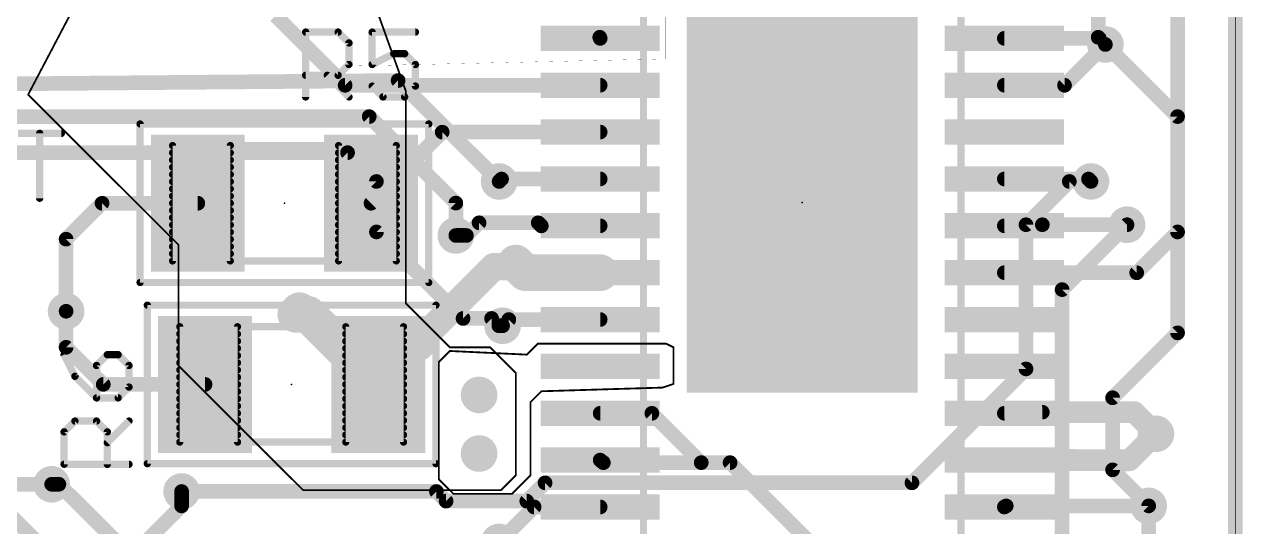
# Model space of a CAD drawing. Extents: x -0.1 to 50.1, y -0.1 to 50.1.
# Drawn here: x 33.22 to 50.1, y 32.41 to 39.38 of the extents above; entities that cross this region are included whole.
import ezdxf

# ---------------------------------------------------------------- set-up
doc = ezdxf.new("R2010")
doc.units = 0
for name, color, linetype in [('1', 22, 'CONTINUOUS'), ('15', 22, 'CONTINUOUS'), ('16', 175, 'CONTINUOUS'), ('18', 82, 'CONTINUOUS'), ('2', 175, 'CONTINUOUS'), ('20', 7, 'CONTINUOUS'), ('21', 253, 'CONTINUOUS'), ('23', 7, 'CONTINUOUS'), ('29', 253, 'CONTINUOUS'), ('31', 253, 'CONTINUOUS'), ('51', 253, 'CONTINUOUS')]:
    doc.layers.add(name, color=color, linetype=linetype)

# ---------------------------------------------------------------- blocks, each defined once
blk = doc.blocks.new('RECT')
blk.add_solid([(-0.5, -0.5), (0.5, -0.5), (-0.5, 0.5), (0.5, 0.5)])
blk = doc.blocks.new('ROUNDV')
at = {"const_width": 0.5}
blk.add_lwpolyline([(0, -0.25, 1), (0, 0.25, 1), (0, -0.25)], format="xyb", dxfattribs=at)

msp = doc.modelspace()

# ---------------------------------------------------------------- linework, layer by layer
at = {"layer": '1'}
for points, const_width in [([(49.2, 36.5), (49.2, 44.374)], 0.2032), ([(36.8, 39.7), (37.7, 38.8)], 0.001), ([(48.1, 39.7), (48.1, 39.2)], 0.2032), ([(37.666, 38.534), (36.7, 39.5)], 0.2032), ([(42.1, 38.9), (42.1, 39.5)], 0.001), ([(41.194, 39.2), (41.2, 39.185)], 0.2032), ([(46.8, 39.185), (48.116, 39.184)], 0.2032), ([(47.634, 38.534), (48.2, 39.1)], 0.2032), ([(48.1, 39.2), (48.2, 39.1)], 0.2032), ([(48.116, 39.184), (48.2, 39.1)], 0.2032), ([(37.7, 38.8), (42.1, 38.9)], 0.001), ([(41.2, 38.535), (37.666, 38.534)], 0.2032), ([(46.8, 38.535), (47.634, 38.534)], 0.2032), ([(39.011, 37.884), (38.025, 36.898)], 0.2032), ([(41.2, 37.885), (39.011, 37.884)], 0.2032), ([(39.834, 37.234), (39.8, 37.2)], 0.2032), ([(41.2, 37.235), (39.834, 37.234)], 0.2032), ([(46.8, 37.235), (47.966, 37.234)], 0.2032), ([(47.966, 37.234), (48, 37.2)], 0.2032), ([(34.298, 36.898), (33.8, 36.4)], 0.2032), ([(35.625, 36.898), (34.298, 36.898)], 0.2032), ([(44, 36.91), (44, 36.9)], 0.4064), ([(39.5224, 36.6268), (39.3464, 36.4508)], 0.2032), ([(39.5224, 36.6268), (40.3412, 36.6268)], 0.2032), ([(40.3412, 36.6268), (40.384, 36.584)], 0.2032), ([(41.2, 36.585), (40.384, 36.584)], 0.2032), ([(47.326, 36.6), (46.8, 36.585)], 0.2032), ([(48.5, 36.6), (47.326, 36.6)], 0.2032), ([(33.8, 36.4), (33.8, 35.4)], 0.2032), ([(39.3464, 36.4508), (39.2, 36.4508)], 0.2032), ([(48.634, 35.934), (49.2, 36.5)], 0.2032), ([(40.1634, 35.935), (40.0304, 36.068)], 0.508), ([(41.2, 35.935), (40.1634, 35.935)], 0.508), ([(46.8, 35.935), (48.634, 35.934)], 0.2032), ([(33.8, 34.9), (33.8, 35.4)], 0.2032), ([(36.9824, 35.3568), (37.1532, 35.3568)], 0.508), ([(37.1532, 35.3568), (38.125, 34.385)], 0.508), ([(39.9342, 35.285), (39.8476, 35.1984)], 0.2032), ([(41.2, 35.285), (39.9342, 35.285)], 0.2032), ([(34.315, 34.385), (33.8, 34.9)], 0.2032), ([(40.1828, 34.798), (40.3352, 34.9504)], 0.0254), ([(40.3352, 34.9504), (42.1132, 34.9504)], 0.0254), ([(42.1132, 34.9504), (42.2148, 34.8996)], 0.0254), ([(38.9636, 34.6964), (39.116, 34.8488)], 0.0254), ([(39.116, 34.8488), (40.1828, 34.798)], 0.0254), ([(42.2148, 34.8996), (42.2148, 34.3916)], 0.0254), ([(38.9636, 33.0708), (38.9636, 34.6964)], 0.0254), ([(35.725, 34.385), (34.315, 34.385)], 0.2032), ([(40.386, 34.29), (40.2336, 34.1376)], 0.0254), ([(42.0624, 34.3408), (40.386, 34.29)], 0.0254), ([(42.2148, 34.3916), (42.0624, 34.3408)], 0.0254), ([(40.2336, 34.1376), (40.2336, 33.1216)], 0.0254), ([(47.326, 34), (46.8, 33.985)], 0.2032), ([(48.6, 34), (47.326, 34)], 0.3048), ([(48.6, 34), (48.9, 33.7)], 0.3048), ([(41.2, 33.985), (41.916, 33.984)], 0.2032), ([(41.916, 33.984), (42.6, 33.3)], 0.2032), ([(48.534, 33.334), (48.9, 33.7)], 0.3048), ([(41.244, 33.3), (41.2, 33.335)], 0.2032), ([(46.8, 33.335), (48.534, 33.334)], 0.3048), ([(42.6, 33.3), (41.244, 33.3)], 0.2032), ([(43, 33.3), (42.6, 33.3)], 0.2032), ([(44.717, 31.583), (43, 33.3)], 0.2032), ([(32.6, 33), (33.6, 33)], 0.2032), ([(40.2336, 33.1216), (39.9796, 32.8676)], 0.0254), ([(35.4, 32.9), (35.4, 32.7)], 0.2032), ([(39.1668, 32.8676), (38.9636, 33.0708)], 0.0254), ([(35.4, 32.7), (34.7, 32)], 0.2032), ([(39.9796, 32.8676), (39.1668, 32.8676)], 0.0254), ([(40.285, 32.685), (39.8, 32.2)], 0.2032), ([(41.2, 32.685), (40.285, 32.685)], 0.2032), ([(46.826, 32.7), (46.8, 32.685)], 0.2032), ([(48.8, 32.7), (46.826, 32.7)], 0.2032)]:
    msp.add_lwpolyline(points, dxfattribs=dict(at, const_width=const_width))
for points, const_width in [([(41.2412, 39.2189, 1), (41.1468, 39.1811)], 0.1016), ([(41.1528, 39.1661, 1), (41.2472, 39.2039)], 0.1016), ([(46.8, 39.2358, 1), (46.8, 39.1342)], 0.1016), ([(48.1359, 39.2359, 1), (48.0641, 39.1641)], 0.1016), ([(48.0492, 39.2, 1), (48.1508, 39.2)], 0.1016), ([(48.1519, 39.2199, 1), (48.0801, 39.1481)], 0.1016), ([(48.116, 39.1332, 1), (48.116, 39.2348)], 0.1016), ([(48.2359, 39.0641, 1), (48.1641, 39.1359)], 0.1016), ([(48.1641, 39.0641, 1), (48.2359, 39.1359)], 0.1016), ([(48.1641, 39.0641, 1), (48.2359, 39.1359)], 0.1016), ([(42.0998, 38.9, 1), (42.1003, 38.9)], 0.0005), ([(42.1, 38.8998, 1), (42.1, 38.9002)], 0.0005), ([(37.6998, 38.7998, 1), (37.7002, 38.8002)], 0.0005), ([(37.7, 38.8002, 1), (37.7, 38.7998)], 0.0005), ([(37.666, 38.5848, 1), (37.666, 38.4832)], 0.1016), ([(37.6301, 38.4981, 1), (37.7019, 38.5699)], 0.1016), ([(41.2, 38.4842, 1), (41.2, 38.5858)], 0.1016), ([(46.8001, 38.5858, 1), (46.7999, 38.4842)], 0.1016), ([(47.5981, 38.5699, 1), (47.6699, 38.4981)], 0.1016), ([(47.6339, 38.4832, 1), (47.6341, 38.5848)], 0.1016), ([(39.011, 37.9348, 1), (39.011, 37.8332)], 0.1016), ([(39.0469, 37.8481, 1), (38.9751, 37.9199)], 0.1016), ([(41.2, 37.8342, 1), (41.2, 37.9358)], 0.1016), ([(39.834, 37.2848, 1), (39.834, 37.1832)], 0.1016), ([(39.8699, 37.1981, 1), (39.7981, 37.2699)], 0.1016), ([(41.2, 37.1842, 1), (41.2, 37.2858)], 0.1016), ([(46.8, 37.2858, 1), (46.8, 37.1842)], 0.1016), ([(48.0019, 37.2699, 1), (47.9301, 37.1981)], 0.1016), ([(47.966, 37.1832, 1), (47.966, 37.2848)], 0.1016), ([(39.7641, 37.2359, 1), (39.8359, 37.1641)], 0.1016), ([(47.9641, 37.1641, 1), (48.0359, 37.2359)], 0.1016), ([(34.298, 36.9488, 1), (34.298, 36.8472)], 0.1016), ([(34.3339, 36.8621, 1), (34.2621, 36.9339)], 0.1016), ([(35.625, 36.8472, 1), (35.625, 36.9488)], 0.1016), ([(37.9891, 36.9339, 1), (38.0609, 36.8621)], 0.1016), ([(44.1016, 36.91, 1), (43.8984, 36.91)], 0.2032), ([(43.8984, 36.9, 1), (44.1016, 36.9)], 0.2032), ([(39.5224, 36.6776, 1), (39.5224, 36.576)], 0.1016), ([(39.5583, 36.5909, 1), (39.4865, 36.6627)], 0.1016), ([(40.3771, 36.6627, 1), (40.3053, 36.5909)], 0.1016), ([(40.3839, 36.6348, 1), (40.3841, 36.5332)], 0.1016), ([(40.3412, 36.576, 1), (40.3412, 36.6776)], 0.1016), ([(40.3481, 36.5481, 1), (40.4199, 36.6199)], 0.1016), ([(41.2001, 36.5342, 1), (41.1999, 36.6358)], 0.1016), ([(46.7986, 36.6358, 1), (46.8014, 36.5342)], 0.1016), ([(47.326, 36.6508, 1), (47.326, 36.5492)], 0.1016), ([(47.3274, 36.5492, 1), (47.3246, 36.6508)], 0.1016), ([(48.5, 36.5492, 1), (48.5, 36.6508)], 0.1016), ([(33.8508, 36.4, 1), (33.7492, 36.4)], 0.1016), ([(33.7641, 36.4359, 1), (33.8359, 36.3641)], 0.1016), ([(39.2, 36.5016, 1), (39.2, 36.4)], 0.1016), ([(39.3105, 36.4867, 1), (39.3823, 36.4149)], 0.1016), ([(39.3464, 36.4, 1), (39.3464, 36.5016)], 0.1016), ([(49.1492, 36.5, 1), (49.2508, 36.5)], 0.1016), ([(49.2359, 36.4641, 1), (49.1641, 36.5359)], 0.1016), ([(40.1202, 36.1578, 1), (39.9406, 35.9782)], 0.254), ([(40.1634, 36.062, 1), (40.1634, 35.808)], 0.254), ([(40.0736, 35.8452, 1), (40.2532, 36.0248)], 0.254), ([(41.2, 35.808, 1), (41.2, 36.062)], 0.254), ([(46.8, 35.9858, 1), (46.8, 35.8842)], 0.1016), ([(48.5981, 35.9699, 1), (48.6699, 35.8981)], 0.1016), ([(48.634, 35.8832, 1), (48.634, 35.9848)], 0.1016), ([(33.8508, 35.4, 1), (33.7492, 35.4)], 0.1016), ([(33.7492, 35.4, 1), (33.8508, 35.4)], 0.1016), ([(36.9824, 35.4838, 1), (36.9824, 35.2298)], 0.254), ([(37.243, 35.4466, 1), (37.0634, 35.267)], 0.254), ([(37.1532, 35.2298, 1), (37.1532, 35.4838)], 0.254), ([(39.8117, 35.2343, 1), (39.8835, 35.1625)], 0.1016), ([(39.9342, 35.3358, 1), (39.9342, 35.2342)], 0.1016), ([(39.9701, 35.2491, 1), (39.8983, 35.3209)], 0.1016), ([(41.2, 35.2342, 1), (41.2, 35.3358)], 0.1016), ([(33.8359, 34.9359, 1), (33.7641, 34.8641)], 0.1016), ([(33.7492, 34.9, 1), (33.8508, 34.9)], 0.1016), ([(40.3352, 34.9567, 1), (40.3352, 34.9441)], 0.0127), ([(40.3397, 34.9459, 1), (40.3307, 34.9549)], 0.0127), ([(42.116, 34.9561, 1), (42.1104, 34.9447)], 0.0127), ([(42.1132, 34.9441, 1), (42.1132, 34.9567)], 0.0127), ([(39.1163, 34.8551, 1), (39.1157, 34.8425)], 0.0127), ([(39.1205, 34.8443, 1), (39.1115, 34.8533)], 0.0127), ([(40.1783, 34.8025, 1), (40.1873, 34.7935)], 0.0127), ([(40.1825, 34.7917, 1), (40.1831, 34.8043)], 0.0127), ([(42.2212, 34.8996, 1), (42.2085, 34.8996)], 0.0127), ([(42.212, 34.8939, 1), (42.2176, 34.9053)], 0.0127), ([(38.9699, 34.6964, 1), (38.9573, 34.6964)], 0.0127), ([(38.9591, 34.7009, 1), (38.9681, 34.6919)], 0.0127), ([(34.315, 34.4358, 1), (34.315, 34.3342)], 0.1016), ([(34.2791, 34.3491, 1), (34.3509, 34.4209)], 0.1016), ([(35.725, 34.3342, 1), (35.725, 34.4358)], 0.1016), ([(38.0352, 34.2952, 1), (38.2148, 34.4748)], 0.254), ([(40.3858, 34.2963, 1), (40.3862, 34.2837)], 0.0127), ([(40.3905, 34.2855, 1), (40.3815, 34.2945)], 0.0127), ([(42.0604, 34.3468, 1), (42.0644, 34.3348)], 0.0127), ([(42.0626, 34.3345, 1), (42.0622, 34.3471)], 0.0127), ([(42.2085, 34.3916, 1), (42.2212, 34.3916)], 0.0127), ([(42.2168, 34.3856, 1), (42.2128, 34.3976)], 0.0127), ([(40.2291, 34.1421, 1), (40.2381, 34.1331)], 0.0127), ([(40.24, 34.1376, 1), (40.2273, 34.1376)], 0.0127), ([(47.326, 34.0762, 1), (47.326, 33.9238)], 0.1524), ([(47.3274, 33.9492, 1), (47.3246, 34.0508)], 0.1016), ([(48.6539, 34.0539, 1), (48.5461, 33.9461)], 0.1524), ([(48.6, 33.9238, 1), (48.6, 34.0762)], 0.1524), ([(41.2001, 34.0358, 1), (41.1999, 33.9342)], 0.1016), ([(41.9519, 34.0199, 1), (41.8801, 33.9481)], 0.1016), ([(41.9159, 33.9332, 1), (41.9161, 34.0348)], 0.1016), ([(46.7986, 34.0358, 1), (46.8014, 33.9342)], 0.1016), ([(48.9539, 33.6461, 1), (48.8461, 33.7539)], 0.1524), ([(48.8461, 33.6461, 1), (48.9539, 33.7539)], 0.1524), ([(41.2316, 33.3748, 1), (41.1684, 33.2952)], 0.1016), ([(46.8, 33.4112, 1), (46.8, 33.2588)], 0.1524), ([(48.4801, 33.3879, 1), (48.5879, 33.2801)], 0.1524), ([(48.534, 33.2578, 1), (48.534, 33.4102)], 0.1524), ([(41.244, 33.3508, 1), (41.244, 33.2492)], 0.1016), ([(41.2124, 33.2602, 1), (41.2756, 33.3398)], 0.1016), ([(42.6, 33.3508, 1), (42.6, 33.2492)], 0.1016), ([(42.5641, 33.2641, 1), (42.6359, 33.3359)], 0.1016), ([(42.6, 33.2492, 1), (42.6, 33.3508)], 0.1016), ([(43.0359, 33.3359, 1), (42.9641, 33.2641)], 0.1016), ([(43, 33.2492, 1), (43, 33.3508)], 0.1016), ([(33.6, 32.9492, 1), (33.6, 33.0508)], 0.1016), ([(40.2273, 33.1216, 1), (40.24, 33.1216)], 0.0127), ([(40.2381, 33.1171, 1), (40.2291, 33.1261)], 0.0127), ([(35.4508, 32.9, 1), (35.3492, 32.9)], 0.1016), ([(38.9681, 33.0753, 1), (38.9591, 33.0663)], 0.0127), ([(38.9573, 33.0708, 1), (38.9699, 33.0708)], 0.0127), ([(35.3492, 32.7, 1), (35.4508, 32.7)], 0.1016), ([(35.4359, 32.6641, 1), (35.3641, 32.7359)], 0.1016), ([(39.1668, 32.874, 1), (39.1668, 32.8613)], 0.0127), ([(39.1623, 32.8631, 1), (39.1713, 32.8721)], 0.0127), ([(39.9751, 32.8721, 1), (39.9841, 32.8631)], 0.0127), ([(39.9796, 32.8613, 1), (39.9796, 32.874)], 0.0127), ([(40.285, 32.7358, 1), (40.285, 32.6342)], 0.1016), ([(40.3209, 32.6491, 1), (40.2491, 32.7209)], 0.1016), ([(41.2, 32.6342, 1), (41.2, 32.7358)], 0.1016), ([(46.7746, 32.729, 1), (46.8254, 32.641)], 0.1016), ([(46.826, 32.7508, 1), (46.826, 32.6492)], 0.1016), ([(46.8514, 32.656, 1), (46.8006, 32.744)], 0.1016), ([(48.8, 32.6492, 1), (48.8, 32.7508)], 0.1016)]:
    msp.add_lwpolyline(points, format="xyb", dxfattribs=dict(at, const_width=const_width))
at = {"layer": '15'}
for points, const_width in [([(50, 0), (50, 50)], 0.01), ([(37.2872, 41.8592), (38.5064, 38.4556)], 0.0254), ([(33.274, 38.4048), (34.8996, 41.5036)], 0.0254), ([(35.3568, 36.322), (33.274, 38.4048)], 0.0254), ([(38.5064, 38.4556), (38.5064, 35.5092)], 0.0254), ([(35.3568, 34.6456), (35.3568, 36.322)], 0.0254), ([(39.7256, 36.0172), (38.668, 34.9596)], 0.381), ([(39.9796, 36.0172), (39.7256, 36.0172)], 0.381), ([(40.0304, 36.068), (39.9796, 36.0172)], 0.381), ([(37.0332, 35.4076), (36.9824, 35.3568)], 0.508), ([(37.1532, 35.3568), (36.9824, 35.3568)], 0.508), ([(37.5504, 34.9596), (37.1532, 35.3568)], 0.508), ([(38.5064, 35.5092), (39.116, 34.8996)], 0.0254), ([(38.668, 34.9596), (37.5504, 34.9596)], 0.508), ([(39.116, 34.8996), (39.6748, 34.8996)], 0.0254), ([(39.6748, 34.8996), (40.0304, 34.544)], 0.0254), ([(37.084, 32.9184), (35.3568, 34.6456)], 0.0254), ([(40.0304, 34.544), (40.0304, 33.1216)], 0.0254), ([(40.0304, 33.1216), (39.8272, 32.9184)], 0.0254), ([(39.8272, 32.9184), (37.084, 32.9184)], 0.0254)]:
    msp.add_lwpolyline(points, dxfattribs=dict(at, const_width=const_width))
for points, const_width in [([(33.2785, 38.4093, 1), (33.2695, 38.4003)], 0.0127), ([(33.2684, 38.4077, 1), (33.2796, 38.4019)], 0.0127), ([(38.5127, 38.4556, 1), (38.5001, 38.4556)], 0.0127), ([(38.5004, 38.4535, 1), (38.5124, 38.4577)], 0.0127), ([(35.3631, 36.322, 1), (35.3505, 36.322)], 0.0127), ([(35.3523, 36.3175, 1), (35.3613, 36.3265)], 0.0127), ([(39.7256, 36.1125, 1), (39.7256, 35.922)], 0.1905), ([(39.793, 35.9498, 1), (39.6582, 36.0846)], 0.1905), ([(39.9122, 36.0846, 1), (40.047, 35.9498)], 0.1905), ([(40.0978, 36.0006, 1), (39.963, 36.1354)], 0.1905), ([(39.9796, 35.922, 1), (39.9796, 36.1125)], 0.1905), ([(37.123, 35.3178, 1), (36.9434, 35.4974)], 0.254), ([(36.9824, 35.4838, 1), (36.9824, 35.2298)], 0.254), ([(36.8926, 35.4466, 1), (37.0722, 35.267)], 0.254), ([(37.243, 35.4466, 1), (37.0634, 35.267)], 0.254), ([(37.1532, 35.2298, 1), (37.1532, 35.4838)], 0.254), ([(38.5109, 35.5137, 1), (38.5019, 35.5047)], 0.0127), ([(38.5001, 35.5092, 1), (38.5127, 35.5092)], 0.0127), ([(37.5504, 35.0866, 1), (37.5504, 34.8326)], 0.254), ([(37.4606, 34.8698, 1), (37.6402, 35.0494)], 0.254), ([(38.6006, 35.027, 1), (38.7354, 34.8922)], 0.1905), ([(38.668, 34.8326, 1), (38.668, 35.0866)], 0.254), ([(39.116, 34.9059, 1), (39.116, 34.8933)], 0.0127), ([(39.1115, 34.8951, 1), (39.1205, 34.9041)], 0.0127), ([(39.6793, 34.9041, 1), (39.6703, 34.8951)], 0.0127), ([(39.6748, 34.8933, 1), (39.6748, 34.9059)], 0.0127), ([(35.3613, 34.6501, 1), (35.3523, 34.6411)], 0.0127), ([(35.3505, 34.6456, 1), (35.3631, 34.6456)], 0.0127), ([(40.0367, 34.544, 1), (40.0241, 34.544)], 0.0127), ([(40.0259, 34.5395, 1), (40.0349, 34.5485)], 0.0127), ([(40.0241, 33.1216, 1), (40.0367, 33.1216)], 0.0127), ([(40.0349, 33.1171, 1), (40.0259, 33.1261)], 0.0127), ([(37.084, 32.9247, 1), (37.084, 32.9121)], 0.0127), ([(37.0795, 32.9139, 1), (37.0885, 32.9229)], 0.0127), ([(39.8227, 32.9229, 1), (39.8317, 32.9139)], 0.0127), ([(39.8272, 32.9121, 1), (39.8272, 32.9247)], 0.0127)]:
    msp.add_lwpolyline(points, format="xyb", dxfattribs=dict(at, const_width=const_width))
at = {"layer": '16', "const_width": 0.2032}
for points in [[(48.2, 39.1), (49.2, 38.1)], [(38.4, 38.6), (32.4224, 38.5492)], [(38.4, 38.6), (39.8, 37.2)], [(38, 38.1), (28.6512, 38.1)], [(39.2, 36.9), (38, 38.1)], [(49.2, 38.1), (49.2, 35.1)], [(37.7, 37.6), (30.6912, 37.6)], [(38.1, 37.2), (37.7, 37.6)], [(38.1, 36.5), (38.1, 37.2)], [(47.1, 36.6), (47.7, 37.2)], [(47.7, 37.2), (48, 37.2)], [(39.2, 36.4508), (39.2, 36.9)], [(47.1, 34.6), (47.1, 36.6)], [(47.6, 35.7), (48.5, 36.6)], [(39.3, 35.3), (38.1, 36.5)], [(47.6, 26.3), (47.6, 35.7)], [(39.3, 35.3), (39.6952, 35.3)], [(39.6952, 35.3), (39.7968, 35.1984)], [(39.7968, 35.1984), (39.8476, 35.1984)], [(49.2, 35.1), (48.3, 34.2)], [(30.9, 34.7), (34.3, 31.3)], [(45.52, 33.02), (47.1, 34.6)], [(48.3, 34.2), (48.3, 33.2)], [(48.3, 33.2), (48.8, 32.7)], [(33.6, 33), (33.7, 33)], [(33.7, 33), (35.1, 31.6)], [(40.1828, 32.766), (40.4368, 33.02)], [(40.4368, 33.02), (45.52, 33.02)], [(35.4, 32.9), (38.9312, 32.9)], [(38.9312, 32.9), (39.0652, 32.766)], [(39.0652, 32.766), (40.1828, 32.766)], [(48.8, 25.1), (48.8, 32.7)]]:
    msp.add_lwpolyline(points, dxfattribs=at)
at = {"layer": '16', "const_width": 0.1016}
for points in [[(48.2359, 39.1359, 1), (48.1641, 39.0641)], [(38.4359, 38.6359, 1), (38.3641, 38.5641)], [(38.4004, 38.5492, 1), (38.3996, 38.6508)], [(38.0359, 38.1359, 1), (37.9641, 38.0641)], [(38, 38.0492, 1), (38, 38.1508)], [(49.2508, 38.1, 1), (49.1492, 38.1)], [(49.1641, 38.0641, 1), (49.2359, 38.1359)], [(37.7359, 37.6359, 1), (37.6641, 37.5641)], [(37.7, 37.5492, 1), (37.7, 37.6508)], [(38.1508, 37.2, 1), (38.0492, 37.2)], [(38.0641, 37.1641, 1), (38.1359, 37.2359)], [(39.7641, 37.1641, 1), (39.8359, 37.2359)], [(47.7, 37.2508, 1), (47.7, 37.1492)], [(47.7359, 37.1641, 1), (47.6641, 37.2359)], [(48, 37.1492, 1), (48, 37.2508)], [(39.2508, 36.9, 1), (39.1492, 36.9)], [(39.1641, 36.8641, 1), (39.2359, 36.9359)], [(47.1508, 36.6, 1), (47.0492, 36.6)], [(47.0641, 36.6359, 1), (47.1359, 36.5641)], [(48.5359, 36.5641, 1), (48.4641, 36.6359)], [(38.1359, 36.5359, 1), (38.0641, 36.4641)], [(38.0492, 36.5, 1), (38.1508, 36.5)], [(39.1492, 36.4508, 1), (39.2508, 36.4508)], [(47.6508, 35.7, 1), (47.5492, 35.7)], [(47.5641, 35.7359, 1), (47.6359, 35.6641)], [(39.3, 35.3508, 1), (39.3, 35.2492)], [(39.2641, 35.2641, 1), (39.3359, 35.3359)], [(39.7311, 35.3359, 1), (39.6593, 35.2641)], [(39.6952, 35.2492, 1), (39.6952, 35.3508)], [(39.7968, 35.2492, 1), (39.7968, 35.1476)], [(39.7609, 35.1625, 1), (39.8327, 35.2343)], [(39.8476, 35.1476, 1), (39.8476, 35.2492)], [(49.1492, 35.1, 1), (49.2508, 35.1)], [(49.2359, 35.0641, 1), (49.1641, 35.1359)], [(47.0492, 34.6, 1), (47.1508, 34.6)], [(47.1359, 34.5641, 1), (47.0641, 34.6359)], [(48.3508, 34.2, 1), (48.2492, 34.2)], [(48.2641, 34.2359, 1), (48.3359, 34.1641)], [(48.3359, 33.2359, 1), (48.2641, 33.1641)], [(33.6, 33.0508, 1), (33.6, 32.9492)], [(33.7359, 33.0359, 1), (33.6641, 32.9641)], [(33.7, 32.9492, 1), (33.7, 33.0508)], [(40.4368, 33.0708, 1), (40.4368, 32.9692)], [(40.4727, 32.9841, 1), (40.4009, 33.0559)], [(45.4841, 33.0559, 1), (45.5559, 32.9841)], [(45.52, 32.9692, 1), (45.52, 33.0708)], [(48.2492, 33.2, 1), (48.3508, 33.2)], [(35.4, 32.9508, 1), (35.4, 32.8492)], [(38.9671, 32.9359, 1), (38.8953, 32.8641)], [(38.9312, 32.8492, 1), (38.9312, 32.9508)], [(39.0652, 32.8168, 1), (39.0652, 32.7152)], [(39.0293, 32.7301, 1), (39.1011, 32.8019)], [(40.1469, 32.8019, 1), (40.2187, 32.7301)], [(40.1828, 32.7152, 1), (40.1828, 32.8168)], [(48.8508, 32.7, 1), (48.7492, 32.7)], [(48.7641, 32.6641, 1), (48.8359, 32.7359)]]:
    msp.add_lwpolyline(points, format="xyb", dxfattribs=at)
at = {"layer": '2', "const_width": 0.01}
msp.add_lwpolyline([(50, 0), (50, 50)], dxfattribs=at)
at = {"layer": '20', "const_width": 0.2032}
msp.add_lwpolyline([(50, 2), (50, 48)], dxfattribs=at)
at = {"layer": '21'}
for points, const_width in [([(34.825, 35.798), (34.825, 37.998)], 0.1), ([(34.825, 37.998), (38.825, 37.998)], 0.1), ([(38.825, 37.998), (38.825, 35.798)], 0.1), ([(33.1344, 37.8668), (33.7338, 37.8668)], 0.1016), ([(33.4341, 36.9676), (33.4341, 37.8668)], 0.1016), ([(38.825, 35.798), (34.825, 35.798)], 0.1), ([(34.925, 33.285), (34.925, 35.485)], 0.1), ([(34.925, 35.485), (38.925, 35.485)], 0.1), ([(38.925, 35.485), (38.925, 33.285)], 0.1), ([(38.925, 33.285), (34.925, 33.285)], 0.1)]:
    msp.add_lwpolyline(points, dxfattribs=dict(at, const_width=const_width))
for points, const_width in [([(34.85, 37.998, 1), (34.8, 37.998)], 0.05), ([(34.825, 38.023, 1), (34.825, 37.973)], 0.05), ([(38.85, 37.998, 1), (38.8, 37.998)], 0.05), ([(38.825, 37.973, 1), (38.825, 38.023)], 0.05), ([(33.4595, 37.8668, 1), (33.4087, 37.8668)], 0.0508), ([(33.7338, 37.8414, 1), (33.7338, 37.8922)], 0.0508), ([(33.4087, 36.9676, 1), (33.4595, 36.9676)], 0.0508), ([(34.825, 35.823, 1), (34.825, 35.773)], 0.05), ([(34.8, 35.798, 1), (34.85, 35.798)], 0.05), ([(38.8, 35.798, 1), (38.85, 35.798)], 0.05), ([(38.825, 35.773, 1), (38.825, 35.823)], 0.05), ([(34.95, 35.485, 1), (34.9, 35.485)], 0.05), ([(34.925, 35.51, 1), (34.925, 35.46)], 0.05), ([(38.95, 35.485, 1), (38.9, 35.485)], 0.05), ([(38.925, 35.46, 1), (38.925, 35.51)], 0.05), ([(34.925, 33.31, 1), (34.925, 33.26)], 0.05), ([(34.9, 33.285, 1), (34.95, 33.285)], 0.05), ([(38.9, 33.285, 1), (38.95, 33.285)], 0.05), ([(38.925, 33.26, 1), (38.925, 33.31)], 0.05)]:
    msp.add_lwpolyline(points, format="xyb", dxfattribs=dict(at, const_width=const_width))
at = {"layer": '23'}
for p in [(36.825, 36.898), (44, 36.91), (36.925, 34.385)]:
    msp.add_point(p, dxfattribs=at)
at = {"layer": '51'}
for points, const_width in [([(41.8, 32.06), (41.8, 41.76)], 0.1), ([(46.2, 41.76), (46.2, 32.06)], 0.1), ([(37.1198, 38.3728), (37.1198, 39.272)], 0.1016), ([(37.1198, 39.272), (37.5694, 39.272)], 0.1016), ([(37.5694, 39.272), (37.7192, 39.1221)], 0.1016), ([(37.7192, 39.1221), (37.7192, 38.8224)], 0.1016), ([(38.64, 39.272), (38.0406, 39.272)], 0.1016), ([(38.0406, 39.272), (38.0406, 38.8224)], 0.1016), ([(38.0406, 38.8224), (38.3403, 38.9722)], 0.1016), ([(38.3403, 38.9722), (38.4902, 38.9722)], 0.1016), ([(38.4902, 38.9722), (38.64, 38.8224)], 0.1016), ([(37.7192, 38.8224), (37.5694, 38.6725)], 0.1016), ([(38.64, 38.8224), (38.64, 38.5227)], 0.1016), ([(37.5694, 38.6725), (37.1198, 38.6725)], 0.1016), ([(37.4195, 38.6725), (37.7192, 38.3728)], 0.1016), ([(38.1904, 38.3728), (38.0406, 38.5227)], 0.1016), ([(38.64, 38.5227), (38.4902, 38.3728)], 0.1016), ([(38.4902, 38.3728), (38.1904, 38.3728)], 0.1016), ([(35.275, 36.098), (35.275, 37.698)], 0.1), ([(35.275, 37.698), (36.075, 37.698)], 0.1), ([(35.275, 36.098), (35.275, 37.698)], 0.1), ([(35.275, 37.698), (38.375, 37.698)], 0.1), ([(35.275, 37.598), (36.075, 37.598)], 0.1), ([(36.075, 37.698), (36.075, 36.098)], 0.1), ([(37.575, 36.098), (37.575, 37.698)], 0.1), ([(37.575, 37.698), (38.375, 37.698)], 0.1), ([(37.575, 37.598), (38.375, 37.598)], 0.1), ([(38.375, 37.698), (38.375, 36.098)], 0.1), ([(38.375, 37.698), (38.375, 36.098)], 0.1), ([(35.275, 37.498), (36.075, 37.498)], 0.1), ([(37.575, 37.498), (38.375, 37.498)], 0.1), ([(35.275, 37.398), (36.075, 37.398)], 0.1), ([(35.275, 37.298), (36.075, 37.298)], 0.1), ([(37.575, 37.398), (38.375, 37.398)], 0.1), ([(37.575, 37.298), (38.375, 37.298)], 0.1), ([(35.275, 37.198), (36.075, 37.198)], 0.1), ([(35.275, 37.098), (36.075, 37.098)], 0.1), ([(37.575, 37.198), (38.375, 37.198)], 0.1), ([(37.575, 37.098), (38.375, 37.098)], 0.1), ([(35.275, 36.998), (36.075, 36.998)], 0.1), ([(37.575, 36.998), (38.375, 36.998)], 0.1), ([(35.275, 36.898), (36.075, 36.898)], 0.1), ([(35.275, 36.798), (36.075, 36.798)], 0.1), ([(37.575, 36.898), (38.375, 36.898)], 0.1), ([(37.575, 36.798), (38.375, 36.798)], 0.1), ([(35.275, 36.698), (36.075, 36.698)], 0.1), ([(35.275, 36.598), (36.075, 36.598)], 0.1), ([(37.575, 36.698), (38.375, 36.698)], 0.1), ([(37.575, 36.598), (38.375, 36.598)], 0.1), ([(35.275, 36.498), (36.075, 36.498)], 0.1), ([(37.575, 36.498), (38.375, 36.498)], 0.1), ([(35.275, 36.398), (36.075, 36.398)], 0.1), ([(35.275, 36.298), (36.075, 36.298)], 0.1), ([(37.575, 36.398), (38.375, 36.398)], 0.1), ([(37.575, 36.298), (38.375, 36.298)], 0.1), ([(35.275, 36.198), (36.075, 36.198)], 0.1), ([(36.075, 36.098), (35.275, 36.098)], 0.1), ([(35.275, 36.098), (36.075, 36.098)], 0.1), ([(38.375, 36.098), (35.275, 36.098)], 0.1), ([(37.575, 36.198), (38.375, 36.198)], 0.1), ([(38.375, 36.098), (37.575, 36.098)], 0.1), ([(37.575, 36.098), (38.375, 36.098)], 0.1), ([(35.375, 33.585), (35.375, 35.185)], 0.1), ([(35.375, 35.185), (36.175, 35.185)], 0.1), ([(35.375, 33.585), (35.375, 35.185)], 0.1), ([(35.375, 35.185), (38.475, 35.185)], 0.1), ([(35.375, 35.085), (36.175, 35.085)], 0.1), ([(36.175, 35.185), (36.175, 33.585)], 0.1), ([(37.675, 33.585), (37.675, 35.185)], 0.1), ([(37.675, 35.185), (38.475, 35.185)], 0.1), ([(37.675, 35.085), (38.475, 35.085)], 0.1), ([(38.475, 35.185), (38.475, 33.585)], 0.1), ([(38.475, 35.185), (38.475, 33.585)], 0.1), ([(35.375, 34.985), (36.175, 34.985)], 0.1), ([(37.675, 34.985), (38.475, 34.985)], 0.1), ([(33.772, 34.7975), (33.9219, 34.4977)], 0.1016), ([(34.3715, 34.7975), (34.2216, 34.6476)], 0.1016), ([(34.5213, 34.7975), (34.3715, 34.7975)], 0.1016), ([(34.6712, 34.6476), (34.5213, 34.7975)], 0.1016), ([(35.375, 34.885), (36.175, 34.885)], 0.1), ([(35.375, 34.785), (36.175, 34.785)], 0.1), ([(37.675, 34.885), (38.475, 34.885)], 0.1), ([(37.675, 34.785), (38.475, 34.785)], 0.1), ([(34.2216, 34.6476), (34.2216, 34.198)], 0.1016), ([(34.6712, 34.3479), (34.6712, 34.6476)], 0.1016), ([(35.375, 34.685), (36.175, 34.685)], 0.1), ([(35.375, 34.585), (36.175, 34.585)], 0.1), ([(37.675, 34.685), (38.475, 34.685)], 0.1), ([(37.675, 34.585), (38.475, 34.585)], 0.1), ([(33.9219, 34.4977), (34.2216, 34.198)], 0.1016), ([(35.375, 34.485), (36.175, 34.485)], 0.1), ([(37.675, 34.485), (38.475, 34.485)], 0.1), ([(34.5213, 34.198), (34.6712, 34.3479)], 0.1016), ([(35.375, 34.385), (36.175, 34.385)], 0.1), ([(35.375, 34.285), (36.175, 34.285)], 0.1), ([(37.675, 34.385), (38.475, 34.385)], 0.1), ([(37.675, 34.285), (38.475, 34.285)], 0.1), ([(34.2216, 34.198), (34.5213, 34.198)], 0.1016), ([(35.375, 34.185), (36.175, 34.185)], 0.1), ([(35.375, 34.085), (36.175, 34.085)], 0.1), ([(37.675, 34.185), (38.475, 34.185)], 0.1), ([(37.675, 34.085), (38.475, 34.085)], 0.1), ([(35.375, 33.985), (36.175, 33.985)], 0.1), ([(35.375, 33.885), (36.175, 33.885)], 0.1), ([(37.675, 33.985), (38.475, 33.985)], 0.1), ([(37.675, 33.885), (38.475, 33.885)], 0.1), ([(33.772, 33.7268), (33.9219, 33.8767)], 0.1016), ([(33.772, 33.2772), (33.772, 33.7268)], 0.1016), ([(33.9219, 33.8767), (34.2216, 33.8767)], 0.1016), ([(34.2216, 33.8767), (34.3715, 33.7268)], 0.1016), ([(34.3715, 33.577), (34.6712, 33.8767)], 0.1016), ([(34.3715, 33.7268), (34.3715, 33.2772)], 0.1016), ([(35.375, 33.785), (36.175, 33.785)], 0.1), ([(37.675, 33.785), (38.475, 33.785)], 0.1), ([(35.375, 33.685), (36.175, 33.685)], 0.1), ([(36.175, 33.585), (35.375, 33.585)], 0.1), ([(35.375, 33.585), (36.175, 33.585)], 0.1), ([(38.475, 33.585), (35.375, 33.585)], 0.1), ([(37.675, 33.685), (38.475, 33.685)], 0.1), ([(38.475, 33.585), (37.675, 33.585)], 0.1), ([(37.675, 33.585), (38.475, 33.585)], 0.1), ([(34.6712, 33.2772), (33.772, 33.2772)], 0.1016)]:
    msp.add_lwpolyline(points, dxfattribs=dict(at, const_width=const_width))
for points, const_width in [([(37.1452, 39.272, 1), (37.0944, 39.272)], 0.0508), ([(37.1198, 39.2974, 1), (37.1198, 39.2466)], 0.0508), ([(37.5873, 39.2899, 1), (37.5514, 39.254)], 0.0508), ([(37.5694, 39.2466, 1), (37.5694, 39.2974)], 0.0508), ([(37.7446, 39.1221, 1), (37.6938, 39.1221)], 0.0508), ([(37.7013, 39.1041, 1), (37.7372, 39.1401)], 0.0508), ([(38.0406, 39.2974, 1), (38.0406, 39.2466)], 0.0508), ([(38.066, 39.272, 1), (38.0152, 39.272)], 0.0508), ([(38.64, 39.2466, 1), (38.64, 39.2974)], 0.0508), ([(38.3403, 38.9976, 1), (38.3403, 38.9468)], 0.0508), ([(38.3517, 38.9495, 1), (38.3289, 38.995)], 0.0508), ([(38.5081, 38.9902, 1), (38.4722, 38.9543)], 0.0508), ([(38.4902, 38.9468, 1), (38.4902, 38.9976)], 0.0508), ([(37.6938, 38.8224, 1), (37.7446, 38.8224)], 0.0508), ([(37.7372, 38.8044, 1), (37.7013, 38.8403)], 0.0508), ([(38.0292, 38.8451, 1), (38.0519, 38.7997)], 0.0508), ([(38.0152, 38.8224, 1), (38.066, 38.8224)], 0.0508), ([(38.6654, 38.8224, 1), (38.6146, 38.8224)], 0.0508), ([(38.6221, 38.8044, 1), (38.658, 38.8403)], 0.0508), ([(37.1198, 38.6979, 1), (37.1198, 38.6471)], 0.0508), ([(37.4375, 38.6905, 1), (37.4016, 38.6546)], 0.0508), ([(37.5514, 38.6905, 1), (37.5873, 38.6546)], 0.0508), ([(37.5694, 38.6471, 1), (37.5694, 38.6979)], 0.0508), ([(38.0585, 38.5406, 1), (38.0226, 38.5047)], 0.0508), ([(38.6146, 38.5227, 1), (38.6654, 38.5227)], 0.0508), ([(38.658, 38.5047, 1), (38.6221, 38.5406)], 0.0508), ([(37.0944, 38.3728, 1), (37.1452, 38.3728)], 0.0508), ([(37.7013, 38.3548, 1), (37.7372, 38.3908)], 0.0508), ([(38.1904, 38.3982, 1), (38.1904, 38.3474)], 0.0508), ([(38.1725, 38.3548, 1), (38.2084, 38.3908)], 0.0508), ([(38.4722, 38.3908, 1), (38.5081, 38.3548)], 0.0508), ([(38.4902, 38.3474, 1), (38.4902, 38.3982)], 0.0508), ([(35.3, 37.698, 1), (35.25, 37.698)], 0.05), ([(35.275, 37.723, 1), (35.275, 37.673)], 0.05), ([(35.3, 37.698, 1), (35.25, 37.698)], 0.05), ([(35.275, 37.723, 1), (35.275, 37.673)], 0.05), ([(35.275, 37.623, 1), (35.275, 37.573)], 0.05), ([(36.1, 37.698, 1), (36.05, 37.698)], 0.05), ([(36.075, 37.673, 1), (36.075, 37.723)], 0.05), ([(36.075, 37.573, 1), (36.075, 37.623)], 0.05), ([(37.6, 37.698, 1), (37.55, 37.698)], 0.05), ([(37.575, 37.723, 1), (37.575, 37.673)], 0.05), ([(37.575, 37.623, 1), (37.575, 37.573)], 0.05), ([(38.4, 37.698, 1), (38.35, 37.698)], 0.05), ([(38.4, 37.698, 1), (38.35, 37.698)], 0.05), ([(38.375, 37.673, 1), (38.375, 37.723)], 0.05), ([(38.375, 37.673, 1), (38.375, 37.723)], 0.05), ([(38.375, 37.573, 1), (38.375, 37.623)], 0.05), ([(35.275, 37.523, 1), (35.275, 37.473)], 0.05), ([(36.075, 37.473, 1), (36.075, 37.523)], 0.05), ([(37.575, 37.523, 1), (37.575, 37.473)], 0.05), ([(38.375, 37.473, 1), (38.375, 37.523)], 0.05), ([(35.275, 37.423, 1), (35.275, 37.373)], 0.05), ([(35.275, 37.323, 1), (35.275, 37.273)], 0.05), ([(36.075, 37.373, 1), (36.075, 37.423)], 0.05), ([(36.075, 37.273, 1), (36.075, 37.323)], 0.05), ([(37.575, 37.423, 1), (37.575, 37.373)], 0.05), ([(37.575, 37.323, 1), (37.575, 37.273)], 0.05), ([(38.375, 37.373, 1), (38.375, 37.423)], 0.05), ([(38.375, 37.273, 1), (38.375, 37.323)], 0.05), ([(35.275, 37.223, 1), (35.275, 37.173)], 0.05), ([(35.275, 37.123, 1), (35.275, 37.073)], 0.05), ([(36.075, 37.173, 1), (36.075, 37.223)], 0.05), ([(36.075, 37.073, 1), (36.075, 37.123)], 0.05), ([(37.575, 37.223, 1), (37.575, 37.173)], 0.05), ([(37.575, 37.123, 1), (37.575, 37.073)], 0.05), ([(38.375, 37.173, 1), (38.375, 37.223)], 0.05), ([(38.375, 37.073, 1), (38.375, 37.123)], 0.05), ([(35.275, 37.023, 1), (35.275, 36.973)], 0.05), ([(36.075, 36.973, 1), (36.075, 37.023)], 0.05), ([(37.575, 37.023, 1), (37.575, 36.973)], 0.05), ([(38.375, 36.973, 1), (38.375, 37.023)], 0.05), ([(35.275, 36.923, 1), (35.275, 36.873)], 0.05), ([(35.275, 36.823, 1), (35.275, 36.773)], 0.05), ([(36.075, 36.873, 1), (36.075, 36.923)], 0.05), ([(36.075, 36.773, 1), (36.075, 36.823)], 0.05), ([(37.575, 36.923, 1), (37.575, 36.873)], 0.05), ([(37.575, 36.823, 1), (37.575, 36.773)], 0.05), ([(38.375, 36.873, 1), (38.375, 36.923)], 0.05), ([(38.375, 36.773, 1), (38.375, 36.823)], 0.05), ([(35.275, 36.723, 1), (35.275, 36.673)], 0.05), ([(35.275, 36.623, 1), (35.275, 36.573)], 0.05), ([(36.075, 36.673, 1), (36.075, 36.723)], 0.05), ([(36.075, 36.573, 1), (36.075, 36.623)], 0.05), ([(37.575, 36.723, 1), (37.575, 36.673)], 0.05), ([(37.575, 36.623, 1), (37.575, 36.573)], 0.05), ([(38.375, 36.673, 1), (38.375, 36.723)], 0.05), ([(38.375, 36.573, 1), (38.375, 36.623)], 0.05), ([(35.275, 36.523, 1), (35.275, 36.473)], 0.05), ([(36.075, 36.473, 1), (36.075, 36.523)], 0.05), ([(37.575, 36.523, 1), (37.575, 36.473)], 0.05), ([(38.375, 36.473, 1), (38.375, 36.523)], 0.05), ([(35.275, 36.423, 1), (35.275, 36.373)], 0.05), ([(35.275, 36.323, 1), (35.275, 36.273)], 0.05), ([(36.075, 36.373, 1), (36.075, 36.423)], 0.05), ([(36.075, 36.273, 1), (36.075, 36.323)], 0.05), ([(37.575, 36.423, 1), (37.575, 36.373)], 0.05), ([(37.575, 36.323, 1), (37.575, 36.273)], 0.05), ([(38.375, 36.373, 1), (38.375, 36.423)], 0.05), ([(38.375, 36.273, 1), (38.375, 36.323)], 0.05), ([(35.275, 36.223, 1), (35.275, 36.173)], 0.05), ([(35.275, 36.123, 1), (35.275, 36.073)], 0.05), ([(35.275, 36.123, 1), (35.275, 36.073)], 0.05), ([(35.275, 36.123, 1), (35.275, 36.073)], 0.05), ([(36.075, 36.173, 1), (36.075, 36.223)], 0.05), ([(36.075, 36.073, 1), (36.075, 36.123)], 0.05), ([(36.075, 36.073, 1), (36.075, 36.123)], 0.05), ([(37.575, 36.223, 1), (37.575, 36.173)], 0.05), ([(37.575, 36.123, 1), (37.575, 36.073)], 0.05), ([(37.575, 36.123, 1), (37.575, 36.073)], 0.05), ([(38.375, 36.173, 1), (38.375, 36.223)], 0.05), ([(38.375, 36.073, 1), (38.375, 36.123)], 0.05), ([(38.375, 36.073, 1), (38.375, 36.123)], 0.05), ([(38.375, 36.073, 1), (38.375, 36.123)], 0.05), ([(35.25, 36.098, 1), (35.3, 36.098)], 0.05), ([(35.25, 36.098, 1), (35.3, 36.098)], 0.05), ([(36.05, 36.098, 1), (36.1, 36.098)], 0.05), ([(37.55, 36.098, 1), (37.6, 36.098)], 0.05), ([(38.35, 36.098, 1), (38.4, 36.098)], 0.05), ([(38.35, 36.098, 1), (38.4, 36.098)], 0.05), ([(35.4, 35.185, 1), (35.35, 35.185)], 0.05), ([(35.375, 35.21, 1), (35.375, 35.16)], 0.05), ([(35.4, 35.185, 1), (35.35, 35.185)], 0.05), ([(35.375, 35.21, 1), (35.375, 35.16)], 0.05), ([(35.375, 35.11, 1), (35.375, 35.06)], 0.05), ([(36.2, 35.185, 1), (36.15, 35.185)], 0.05), ([(36.175, 35.16, 1), (36.175, 35.21)], 0.05), ([(36.175, 35.06, 1), (36.175, 35.11)], 0.05), ([(37.7, 35.185, 1), (37.65, 35.185)], 0.05), ([(37.675, 35.21, 1), (37.675, 35.16)], 0.05), ([(37.675, 35.11, 1), (37.675, 35.06)], 0.05), ([(38.5, 35.185, 1), (38.45, 35.185)], 0.05), ([(38.5, 35.185, 1), (38.45, 35.185)], 0.05), ([(38.475, 35.16, 1), (38.475, 35.21)], 0.05), ([(38.475, 35.16, 1), (38.475, 35.21)], 0.05), ([(38.475, 35.06, 1), (38.475, 35.11)], 0.05), ([(35.375, 35.01, 1), (35.375, 34.96)], 0.05), ([(36.175, 34.96, 1), (36.175, 35.01)], 0.05), ([(37.675, 35.01, 1), (37.675, 34.96)], 0.05), ([(38.475, 34.96, 1), (38.475, 35.01)], 0.05), ([(33.7948, 34.8088, 1), (33.7493, 34.7861)], 0.0508), ([(34.3715, 34.8229, 1), (34.3715, 34.7721)], 0.0508), ([(34.3894, 34.7795, 1), (34.3535, 34.8154)], 0.0508), ([(34.5393, 34.8154, 1), (34.5034, 34.7795)], 0.0508), ([(34.5213, 34.7721, 1), (34.5213, 34.8229)], 0.0508), ([(35.375, 34.91, 1), (35.375, 34.86)], 0.05), ([(35.375, 34.81, 1), (35.375, 34.76)], 0.05), ([(36.175, 34.86, 1), (36.175, 34.91)], 0.05), ([(36.175, 34.76, 1), (36.175, 34.81)], 0.05), ([(37.675, 34.91, 1), (37.675, 34.86)], 0.05), ([(37.675, 34.81, 1), (37.675, 34.76)], 0.05), ([(38.475, 34.86, 1), (38.475, 34.91)], 0.05), ([(38.475, 34.76, 1), (38.475, 34.81)], 0.05), ([(34.247, 34.6476, 1), (34.1962, 34.6476)], 0.0508), ([(34.2037, 34.6656, 1), (34.2396, 34.6296)], 0.0508), ([(34.6966, 34.6476, 1), (34.6458, 34.6476)], 0.0508), ([(34.6532, 34.6296, 1), (34.6892, 34.6656)], 0.0508), ([(35.375, 34.71, 1), (35.375, 34.66)], 0.05), ([(35.375, 34.61, 1), (35.375, 34.56)], 0.05), ([(36.175, 34.66, 1), (36.175, 34.71)], 0.05), ([(36.175, 34.56, 1), (36.175, 34.61)], 0.05), ([(37.675, 34.71, 1), (37.675, 34.66)], 0.05), ([(37.675, 34.61, 1), (37.675, 34.56)], 0.05), ([(38.475, 34.66, 1), (38.475, 34.71)], 0.05), ([(38.475, 34.56, 1), (38.475, 34.61)], 0.05), ([(33.9399, 34.5157, 1), (33.9039, 34.4798)], 0.0508), ([(33.8992, 34.4864, 1), (33.9446, 34.5091)], 0.0508), ([(35.375, 34.51, 1), (35.375, 34.46)], 0.05), ([(36.175, 34.46, 1), (36.175, 34.51)], 0.05), ([(37.675, 34.51, 1), (37.675, 34.46)], 0.05), ([(38.475, 34.46, 1), (38.475, 34.51)], 0.05), ([(34.6458, 34.3479, 1), (34.6966, 34.3479)], 0.0508), ([(34.6892, 34.3299, 1), (34.6532, 34.3658)], 0.0508), ([(35.375, 34.41, 1), (35.375, 34.36)], 0.05), ([(35.375, 34.31, 1), (35.375, 34.26)], 0.05), ([(36.175, 34.36, 1), (36.175, 34.41)], 0.05), ([(36.175, 34.26, 1), (36.175, 34.31)], 0.05), ([(37.675, 34.41, 1), (37.675, 34.36)], 0.05), ([(37.675, 34.31, 1), (37.675, 34.26)], 0.05), ([(38.475, 34.36, 1), (38.475, 34.41)], 0.05), ([(38.475, 34.26, 1), (38.475, 34.31)], 0.05), ([(34.2216, 34.2234, 1), (34.2216, 34.1726)], 0.0508), ([(34.1962, 34.198, 1), (34.247, 34.198)], 0.0508), ([(34.2037, 34.1801, 1), (34.2396, 34.216)], 0.0508), ([(34.5034, 34.216, 1), (34.5393, 34.1801)], 0.0508), ([(34.5213, 34.1726, 1), (34.5213, 34.2234)], 0.0508), ([(35.375, 34.21, 1), (35.375, 34.16)], 0.05), ([(35.375, 34.11, 1), (35.375, 34.06)], 0.05), ([(36.175, 34.16, 1), (36.175, 34.21)], 0.05), ([(36.175, 34.06, 1), (36.175, 34.11)], 0.05), ([(37.675, 34.21, 1), (37.675, 34.16)], 0.05), ([(37.675, 34.11, 1), (37.675, 34.06)], 0.05), ([(38.475, 34.16, 1), (38.475, 34.21)], 0.05), ([(38.475, 34.06, 1), (38.475, 34.11)], 0.05), ([(35.375, 34.01, 1), (35.375, 33.96)], 0.05), ([(35.375, 33.91, 1), (35.375, 33.86)], 0.05), ([(36.175, 33.96, 1), (36.175, 34.01)], 0.05), ([(36.175, 33.86, 1), (36.175, 33.91)], 0.05), ([(37.675, 34.01, 1), (37.675, 33.96)], 0.05), ([(37.675, 33.91, 1), (37.675, 33.86)], 0.05), ([(38.475, 33.96, 1), (38.475, 34.01)], 0.05), ([(38.475, 33.86, 1), (38.475, 33.91)], 0.05), ([(33.7974, 33.7268, 1), (33.7466, 33.7268)], 0.0508), ([(33.7541, 33.7448, 1), (33.79, 33.7088)], 0.0508), ([(33.9219, 33.9021, 1), (33.9219, 33.8513)], 0.0508), ([(33.9399, 33.8587, 1), (33.9039, 33.8946)], 0.0508), ([(34.2396, 33.8946, 1), (34.2037, 33.8587)], 0.0508), ([(34.2216, 33.8513, 1), (34.2216, 33.9021)], 0.0508), ([(34.3969, 33.7268, 1), (34.3461, 33.7268)], 0.0508), ([(34.3535, 33.7088, 1), (34.3894, 33.7448)], 0.0508), ([(34.6892, 33.8587, 1), (34.6532, 33.8946)], 0.0508), ([(35.375, 33.81, 1), (35.375, 33.76)], 0.05), ([(36.175, 33.76, 1), (36.175, 33.81)], 0.05), ([(37.675, 33.81, 1), (37.675, 33.76)], 0.05), ([(38.475, 33.76, 1), (38.475, 33.81)], 0.05), ([(34.3535, 33.5949, 1), (34.3894, 33.559)], 0.0508), ([(35.375, 33.71, 1), (35.375, 33.66)], 0.05), ([(35.375, 33.61, 1), (35.375, 33.56)], 0.05), ([(35.375, 33.61, 1), (35.375, 33.56)], 0.05), ([(35.375, 33.61, 1), (35.375, 33.56)], 0.05), ([(35.35, 33.585, 1), (35.4, 33.585)], 0.05), ([(35.35, 33.585, 1), (35.4, 33.585)], 0.05), ([(36.15, 33.585, 1), (36.2, 33.585)], 0.05), ([(36.175, 33.66, 1), (36.175, 33.71)], 0.05), ([(36.175, 33.56, 1), (36.175, 33.61)], 0.05), ([(36.175, 33.56, 1), (36.175, 33.61)], 0.05), ([(37.675, 33.71, 1), (37.675, 33.66)], 0.05), ([(37.675, 33.61, 1), (37.675, 33.56)], 0.05), ([(37.675, 33.61, 1), (37.675, 33.56)], 0.05), ([(37.65, 33.585, 1), (37.7, 33.585)], 0.05), ([(38.45, 33.585, 1), (38.5, 33.585)], 0.05), ([(38.45, 33.585, 1), (38.5, 33.585)], 0.05), ([(38.475, 33.66, 1), (38.475, 33.71)], 0.05), ([(38.475, 33.56, 1), (38.475, 33.61)], 0.05), ([(38.475, 33.56, 1), (38.475, 33.61)], 0.05), ([(38.475, 33.56, 1), (38.475, 33.61)], 0.05), ([(33.772, 33.3026, 1), (33.772, 33.2518)], 0.0508), ([(33.7466, 33.2772, 1), (33.7974, 33.2772)], 0.0508), ([(34.3461, 33.2772, 1), (34.3969, 33.2772)], 0.0508), ([(34.6712, 33.2518, 1), (34.6712, 33.3026)], 0.0508)]:
    msp.add_lwpolyline(points, format="xyb", dxfattribs=dict(at, const_width=const_width))

# ---------------------------------------------------------------- block references
at = {"layer": '1'}
for p, xscale, yscale in [((44, 36.91), 3.1, 5.18), ((35.625, 36.898), 1.2, 1.8), ((38.025, 36.898), 1.2, 1.8), ((35.725, 34.385), 1.2, 1.8), ((38.125, 34.385), 1.2, 1.8)]:
    msp.add_blockref('RECT', p, dxfattribs=dict(at, xscale=xscale, yscale=yscale))
at = {"layer": '1', "xscale": 0.25, "yscale": 1.55}
for p, rotation in [((41.2, 39.185), 90), ((46.8, 39.185), 270), ((41.2, 38.535), 90), ((46.8, 38.535), 270), ((41.2, 37.885), 90), ((46.8, 37.885), 270), ((41.2, 37.235), 90), ((46.8, 37.235), 270), ((41.2, 36.585), 90), ((46.8, 36.585), 270), ((41.2, 35.935), 90), ((46.8, 35.935), 270), ((41.2, 35.285), 90), ((46.8, 35.285), 270), ((41.2, 34.635), 90), ((46.8, 34.635), 270), ((41.2, 33.985), 90), ((46.8, 33.985), 270), ((41.2, 33.335), 90), ((46.8, 33.335), 270), ((41.2, 32.685), 90), ((46.8, 32.685), 270)]:
    msp.add_blockref('RECT', p, dxfattribs=dict(at, rotation=rotation))
at = {"layer": '18', "xscale": 0.508, "yscale": 0.508}
for p in [(42.8, 39.1), (42.8, 39.1), (42.8, 39.1), (42.8, 39.1), (44, 39.1), (44, 39.1), (44, 39.1), (44, 39.1), (45.2, 39.1), (45.2, 39.1), (45.2, 39.1), (45.2, 39.1), (48.2, 39.1), (48.2, 39.1), (48.2, 39.1), (48.2, 39.1), (42.8, 38.1), (42.8, 38.1), (42.8, 38.1), (42.8, 38.1), (44, 38.1), (44, 38.1), (44, 38.1), (44, 38.1), (45.2, 38.1), (45.2, 38.1), (45.2, 38.1), (45.2, 38.1), (39.8, 37.2), (39.8, 37.2), (39.8, 37.2), (39.8, 37.2), (48, 37.2), (48, 37.2), (48, 37.2), (48, 37.2), (42.8, 36.9), (42.8, 36.9), (42.8, 36.9), (42.8, 36.9), (44, 36.9), (44, 36.9), (44, 36.9), (44, 36.9), (45.2, 36.9), (45.2, 36.9), (45.2, 36.9), (45.2, 36.9), (48.5, 36.6), (48.5, 36.6), (48.5, 36.6), (48.5, 36.6), (39.2, 36.4508), (39.2, 36.4508), (39.2, 36.4508), (39.2, 36.4508), (40.0304, 36.068), (40.0304, 36.068), (40.0304, 36.068), (40.0304, 36.068), (42.8, 35.8), (42.8, 35.8), (42.8, 35.8), (42.8, 35.8), (44, 35.8), (44, 35.8), (44, 35.8), (44, 35.8), (45.2, 35.8), (45.2, 35.8), (45.2, 35.8), (45.2, 35.8), (33.8, 35.4), (33.8, 35.4), (33.8, 35.4), (33.8, 35.4), (36.9824, 35.3568), (36.9824, 35.3568), (36.9824, 35.3568), (36.9824, 35.3568), (39.8476, 35.1984), (39.8476, 35.1984), (39.8476, 35.1984), (39.8476, 35.1984), (42.8, 34.7), (42.8, 34.7), (42.8, 34.7), (42.8, 34.7), (44, 34.7), (44, 34.7), (44, 34.7), (44, 34.7), (45.2, 34.7), (45.2, 34.7), (45.2, 34.7), (45.2, 34.7), (39.5224, 34.2392), (39.5224, 34.2392), (39.5224, 34.2392), (39.5224, 34.2392), (48.9, 33.7), (48.9, 33.7), (48.9, 33.7), (48.9, 33.7), (39.5224, 33.4264), (39.5224, 33.4264), (39.5224, 33.4264), (39.5224, 33.4264), (33.6, 33), (33.6, 33), (33.6, 33), (33.6, 33), (35.4, 32.9), (35.4, 32.9), (35.4, 32.9), (35.4, 32.9), (48.8, 32.7), (48.8, 32.7), (48.8, 32.7), (48.8, 32.7), (39.8, 32.2), (39.8, 32.2), (39.8, 32.2), (39.8, 32.2)]:
    msp.add_blockref('ROUNDV', p, dxfattribs=at)
at = {"layer": '29'}
for p, xscale, yscale in [((44, 36.91), 3.2016, 5.2816), ((35.625, 36.898), 1.3016, 1.9016), ((38.025, 36.898), 1.3016, 1.9016), ((35.725, 34.385), 1.3016, 1.9016), ((38.125, 34.385), 1.3016, 1.9016)]:
    msp.add_blockref('RECT', p, dxfattribs=dict(at, xscale=xscale, yscale=yscale))
at = {"layer": '29', "xscale": 0.3516, "yscale": 1.6516}
for p, rotation in [((41.2, 39.185), 90), ((46.8, 39.185), 270), ((41.2, 38.535), 90), ((46.8, 38.535), 270), ((41.2, 37.885), 90), ((46.8, 37.885), 270), ((41.2, 37.235), 90), ((46.8, 37.235), 270), ((41.2, 36.585), 90), ((46.8, 36.585), 270), ((41.2, 35.935), 90), ((46.8, 35.935), 270), ((41.2, 35.285), 90), ((46.8, 35.285), 270), ((41.2, 34.635), 90), ((46.8, 34.635), 270), ((41.2, 33.985), 90), ((46.8, 33.985), 270), ((41.2, 33.335), 90), ((46.8, 33.335), 270), ((41.2, 32.685), 90), ((46.8, 32.685), 270)]:
    msp.add_blockref('RECT', p, dxfattribs=dict(at, rotation=rotation))
at = {"layer": '31'}
for p, xscale, yscale in [((44, 36.91), 3.1, 5.18), ((35.625, 36.898), 1.2, 1.8), ((38.025, 36.898), 1.2, 1.8), ((35.725, 34.385), 1.2, 1.8), ((38.125, 34.385), 1.2, 1.8)]:
    msp.add_blockref('RECT', p, dxfattribs=dict(at, xscale=xscale, yscale=yscale))
at = {"layer": '31', "xscale": 0.25, "yscale": 1.55}
for p, rotation in [((41.2, 39.185), 90), ((46.8, 39.185), 270), ((41.2, 38.535), 90), ((46.8, 38.535), 270), ((41.2, 37.885), 90), ((46.8, 37.885), 270), ((41.2, 37.235), 90), ((46.8, 37.235), 270), ((41.2, 36.585), 90), ((46.8, 36.585), 270), ((41.2, 35.935), 90), ((46.8, 35.935), 270), ((41.2, 35.285), 90), ((46.8, 35.285), 270), ((41.2, 34.635), 90), ((46.8, 34.635), 270), ((41.2, 33.985), 90), ((46.8, 33.985), 270), ((41.2, 33.335), 90), ((46.8, 33.335), 270), ((41.2, 32.685), 90), ((46.8, 32.685), 270)]:
    msp.add_blockref('RECT', p, dxfattribs=dict(at, rotation=rotation))

doc.saveas('drawing.dxf')
